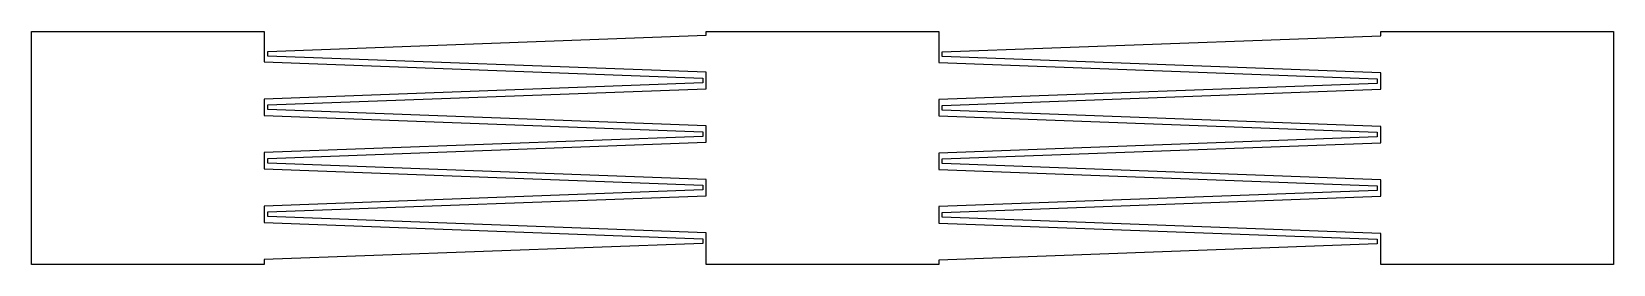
# Model space of a CAD drawing. Header units: metres. Extents: x -34.2 to 33.8, y -4.5 to 5.5.
import ezdxf

# ---------------------------------------------------------------- set-up
doc = ezdxf.new("R2010")
doc.units = ezdxf.units.M

msp = doc.modelspace()

# ---------------------------------------------------------------- linework, layer by layer
at = {"layer": 'Group#1'}
for p, q in [((-34.171, -4.528), (-34.171, 5.472)), ((-34.171, 5.472), (-24.171, 5.472)), ((-24.171, 5.472), (-24.171, 4.17)), ((-5.171, 5.472), (4.829, 5.472)), ((-5.171, 5.32), (-5.171, 5.472)), ((4.829, 5.472), (4.829, 4.148)), ((23.829, 5.472), (33.829, 5.472)), ((23.829, 5.298), (23.829, 5.472)), ((33.829, 5.472), (33.829, -4.528)), ((-24.021, 4.622), (-5.171, 5.32)), ((4.979, 4.6), (23.829, 5.298)), ((-24.171, 4.17), (-5.321, 3.472)), ((-24.021, 4.422), (-24.021, 4.622)), ((-5.171, 3.724), (-24.021, 4.422)), ((4.829, 4.148), (23.679, 3.45)), ((4.979, 4.4), (4.979, 4.6)), ((23.829, 3.702), (4.979, 4.4)), ((-5.321, 3.472), (-5.321, 3.272)), ((-5.171, 3.02), (-5.171, 3.724)), ((23.679, 3.45), (23.679, 3.25)), ((23.829, 2.998), (23.829, 3.702)), ((-5.321, 3.272), (-24.171, 2.574)), ((-24.021, 2.322), (-5.171, 3.02)), ((23.679, 3.25), (4.829, 2.552)), ((4.979, 2.3), (23.829, 2.998)), ((-24.171, 2.574), (-24.171, 1.87)), ((-24.021, 2.122), (-24.021, 2.322)), ((-5.171, 1.424), (-24.021, 2.122)), ((4.829, 2.552), (4.829, 1.848)), ((4.979, 2.1), (4.979, 2.3)), ((23.829, 1.402), (4.979, 2.1)), ((-24.171, 1.87), (-5.321, 1.172)), ((-5.171, 0.72), (-5.171, 1.424)), ((4.829, 1.848), (23.679, 1.15)), ((23.829, 0.698), (23.829, 1.402)), ((-5.321, 0.972), (-24.171, 0.274)), ((-24.021, 0.022), (-5.171, 0.72)), ((-5.321, 1.172), (-5.321, 0.972)), ((23.679, 0.95), (4.829, 0.252)), ((4.979, 0), (23.829, 0.698)), ((23.679, 1.15), (23.679, 0.95)), ((-24.171, 0.274), (-24.171, -0.43)), ((-24.021, -0.178), (-24.021, 0.022)), ((4.829, 0.252), (4.829, -0.452)), ((4.979, -0.2), (4.979, 0)), ((-24.171, -0.43), (-5.321, -1.128)), ((-5.171, -0.876), (-24.021, -0.178)), ((4.829, -0.452), (23.679, -1.15)), ((23.829, -0.898), (4.979, -0.2)), ((-5.321, -1.328), (-24.171, -2.026)), ((-5.321, -1.128), (-5.321, -1.328)), ((-5.171, -1.58), (-5.171, -0.876)), ((23.679, -1.35), (4.829, -2.048)), ((23.679, -1.15), (23.679, -1.35)), ((23.829, -1.602), (23.829, -0.898)), ((-24.171, -2.026), (-24.171, -2.73)), ((-24.021, -2.278), (-5.171, -1.58)), ((4.979, -2.3), (23.829, -1.602)), ((-24.021, -2.478), (-24.021, -2.278)), ((-5.171, -3.176), (-24.021, -2.478)), ((4.829, -2.048), (4.829, -2.752)), ((4.979, -2.5), (4.979, -2.3)), ((23.829, -3.198), (4.979, -2.5)), ((-24.171, -2.73), (-5.321, -3.428)), ((-5.171, -4.528), (-5.171, -3.176)), ((4.829, -2.752), (23.679, -3.45)), ((23.829, -4.528), (23.829, -3.198)), ((-5.321, -3.628), (-24.171, -4.326)), ((-5.321, -3.428), (-5.321, -3.628)), ((23.679, -3.65), (4.829, -4.348)), ((23.679, -3.45), (23.679, -3.65)), ((-24.171, -4.528), (-34.171, -4.528)), ((-24.171, -4.326), (-24.171, -4.528)), ((4.829, -4.528), (-5.171, -4.528)), ((4.829, -4.348), (4.829, -4.528)), ((33.829, -4.528), (23.829, -4.528))]:
    msp.add_line(p, q, dxfattribs=at)

doc.saveas('drawing.dxf')
